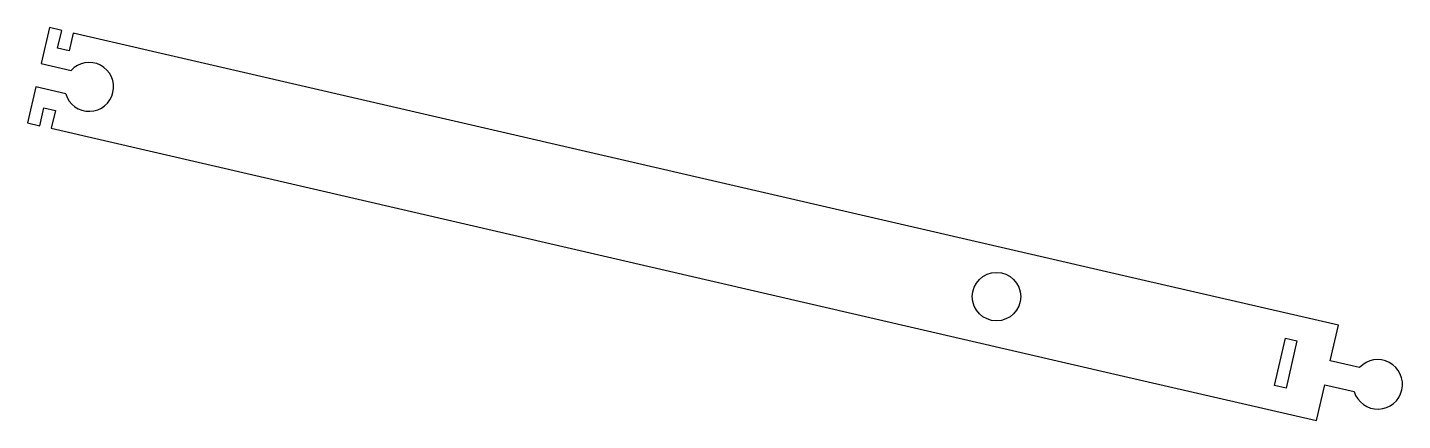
# Model space of a CAD drawing. Header units: millimetres. Extents: x -113 to 113, y -32 to 32.
import ezdxf

# ---------------------------------------------------------------- set-up
doc = ezdxf.new("R2010")
doc.units = ezdxf.units.MM
doc.layers.get('0').update_dxf_attribs({"linetype": 'CONTINUOUS'})

msp = doc.modelspace()

# ---------------------------------------------------------------- linework, layer by layer
for p, q in [((-109.5, 32.22), (-110.87, 26.33)), ((-107.51, 31.76), (-109.5, 32.22)), ((-108.18, 28.84), (-107.51, 31.76)), ((-105.61, 31.32), (-106.28, 28.4)), ((69.62, -9.15), (-105.61, 31.32)), ((-106.28, 28.4), (-108.18, 28.84)), ((-110.87, 26.33), (-105.96, 25.2)), ((-111.76, 22.48), (-113.12, 16.59)), ((-106.84, 21.35), (-111.76, 22.48)), ((-111.12, 16.12), (-110.44, 19.05)), ((-110.44, 19.05), (-108.54, 18.61)), ((-108.54, 18.61), (-109.22, 15.69)), ((-113.12, 16.59), (-111.12, 16.12)), ((-109.22, 15.69), (66.01, -24.79)), ((102, -16.58), (69.62, -9.15)), ((100.66, -22.43), (102, -16.58)), ((91.52, -26.49), (93.3, -18.74)), ((93.3, -18.74), (95.2, -19.18)), ((95.2, -19.18), (93.42, -26.92)), ((105.49, -23.54), (100.66, -22.43)), ((66.01, -24.79), (98.41, -32.22)), ((93.42, -26.92), (91.52, -26.49)), ((98.41, -32.22), (99.75, -26.38)), ((99.75, -26.38), (104.59, -27.49))]:
    msp.add_line(p, q)
msp.add_circle((45.9, -11.91), 3.97)
for centre, radius, start, end in [((-103, 22.49), 4.01, -163.4687, 137.4561), ((108.46, -26.3), 4.06, -162.9743, 137.1256)]:
    msp.add_arc(centre, radius, start, end)

doc.saveas('drawing.dxf')
